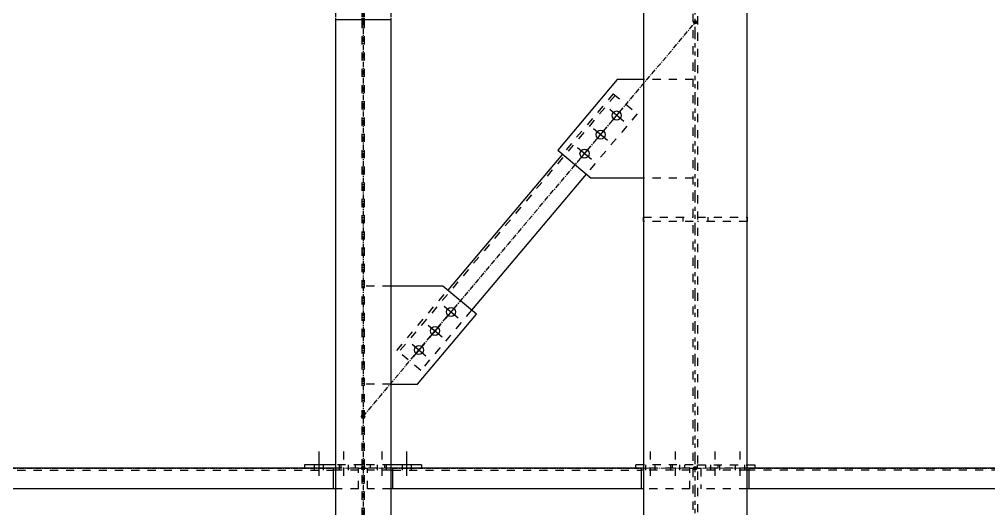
# Model space of a CAD drawing. Header units: inches. Extents: x 209270 to 234360, y -180214 to -150194.
# Drawn here: x 223884 to 226218, y -164361 to -163182 of the extents above; entities that cross this region are included whole.
import ezdxf

# ---------------------------------------------------------------- set-up
doc = ezdxf.new("R2010")
doc.units = ezdxf.units.IN
doc.header["$LTSCALE"] = 10
doc.header["$MEASUREMENT"] = 0
for name, pattern in [('CENTER', [2, 1.25, -0.25, 0.25, -0.25]), ('DXK_LINE_DOT2', [3.9198, 1.9599, -1.9599]), ('DXK_LINE_DOT5', [7.8785, 2.979, -0.9799, 0.9799, -0.9799, 0.9799, -0.9799])]:
    doc.linetypes.add(name, pattern=pattern)
for name, color, linetype in [('_STR_0', 7, 'Continuous'), ('_STR_1', 7, 'Continuous'), ('_STR_2', 7, 'Continuous'), ('_STR_4', 7, 'Continuous')]:
    doc.layers.add(name, color=color, linetype=linetype)
doc.layers.add('CEN', color=1, linetype='CENTER', lineweight=9)
doc.layers.add('DIM', color=42, linetype='Continuous', lineweight=13)

# ---------------------------------------------------------------- blocks, each defined once
blk = doc.blocks.new('A$C1f4f58bd')
at = {"layer": 'CEN'}
blk.add_lwpolyline([(1100, 2200), (5000, 2200), (5000, -2700), (1100, -2700)], close=True, dxfattribs=at)
blk = doc.blocks.new('GridLine-116860372-116903 - 114867')
at = {"layer": '_STR_2', "color": 7, "linetype": 'DXK_LINE_DOT5'}
blk.add_line((225511.9, -165356.7), (225511.9, -153191), dxfattribs=at)
blk = doc.blocks.new('Part-116860372-115909 - 114867')
at = {"layer": '_STR_1', "color": 6, "linetype": 'DXK_LINE_DOT2'}
for p, q in [((225506.9, -164255.7), (225386.9, -164255.7)), ((225456.9, -164263.7), (225456.9, -164255.7)), ((225486.9, -164263.7), (225486.9, -164255.7))]:
    blk.add_line(p, q, dxfattribs=at)
at = {"layer": '_STR_2', "color": 2, "linetype": 'Continuous'}
for p, q in [((225386.9, -164255.7), (225368.9, -164255.7)), ((225368.9, -164263.7), (225368.9, -164255.7)), ((225386.9, -164263.7), (225381.9, -164263.7))]:
    blk.add_line(p, q, dxfattribs=at)
blk = doc.blocks.new('Part-116860372-114995 - 114867')
at = {"layer": '_STR_4', "linetype": 'Continuous'}
for points in [[(224711.9, -163067.7, -1), (224711.9, -163059.7, -1)], [(224711.9, -165267.7, -1), (224711.9, -165259.7, -1)]]:
    blk.add_hatch(color=4, dxfattribs=at).paths.add_polyline_path(points)
at = {"layer": '_STR_1', "color": 6, "linetype": 'DXK_LINE_DOT2'}
for p, q in [((224645.3, -163077.6), (224645.3, -163178.2)), ((224778.5, -163077.6), (224645.3, -163077.6)), ((224709, -163077.6), (224709, -163178.2)), ((224714.7, -163077.6), (224714.7, -163178.2)), ((224778.5, -163077.6), (224778.5, -163178.2)), ((224709, -163183.2), (224709, -165163.7)), ((224714.7, -163183.2), (224714.7, -165163.7)), ((224645.3, -165168.7), (224645.3, -165251)), ((224709, -165168.7), (224709, -165251)), ((224714.7, -165168.7), (224714.7, -165251)), ((224778.5, -165168.7), (224778.5, -165251)), ((224778.5, -165251), (224645.3, -165251))]:
    blk.add_line(p, q, dxfattribs=at)
at = {"layer": '_STR_2', "color": 2, "linetype": 'Continuous'}
for p, q in [((224645.3, -163178.2), (224645.3, -165168.7)), ((224778.5, -163183.2), (224645.3, -163183.2)), ((224709, -163178.2), (224709, -163183.2)), ((224714.7, -163178.2), (224714.7, -163183.2)), ((224778.5, -163178.2), (224778.5, -165168.7)), ((224778.5, -165163.7), (224645.3, -165163.7)), ((224709, -165163.7), (224709, -165168.7)), ((224714.7, -165163.7), (224714.7, -165168.7))]:
    blk.add_line(p, q, dxfattribs=at)
at = {"layer": '_STR_4', "color": 4, "linetype": 'CENTER'}
blk.add_line((224711.9, -163063.7), (224711.9, -165263.7), dxfattribs=at)
at = {"layer": '_STR_4', "color": 4, "linetype": 'Continuous'}
for centre in [(224711.9, -163063.7), (224711.9, -165263.7)]:
    blk.add_circle(centre, 4, dxfattribs=at)
blk = doc.blocks.new('Part-116860372-115024 - 114867')
at = {"layer": '_STR_4', "linetype": 'Continuous'}
for points in [[(223611.9, -164267.7, -1), (223611.9, -164259.7, -1)], [(224711.9, -164267.7, -1), (224711.9, -164259.7, -1)]]:
    blk.add_hatch(color=4, dxfattribs=at).paths.add_polyline_path(points)
at = {"layer": '_STR_1', "color": 6, "linetype": 'DXK_LINE_DOT2'}
for p, q in [((223622.7, -164313.7), (223622.7, -164263.7)), ((223683.5, -164263.7), (223622.7, -164263.7)), ((223678.5, -164268.7), (223622.7, -164268.7)), ((223683.5, -164268.7), (224640.3, -164268.7)), ((224701, -164263.7), (224640.3, -164263.7)), ((224701, -164268.7), (224645.3, -164268.7)), ((224701, -164313.7), (224701, -164263.7)), ((223678.5, -164313.7), (223622.7, -164313.7)), ((224701, -164313.7), (224645.3, -164313.7))]:
    blk.add_line(p, q, dxfattribs=at)
at = {"layer": '_STR_2', "color": 2, "linetype": 'Continuous'}
for p, q in [((223678.5, -164268.7), (223683.5, -164268.7)), ((224640.3, -164263.7), (223683.5, -164263.7)), ((223683.5, -164263.7), (223683.5, -164313.7)), ((224640.3, -164263.7), (224640.3, -164313.7)), ((224645.3, -164268.7), (224640.3, -164268.7)), ((224645.3, -164313.7), (223678.5, -164313.7))]:
    blk.add_line(p, q, dxfattribs=at)
at = {"layer": '_STR_4', "color": 4, "linetype": 'CENTER'}
for p, q in [((223611.9, -164263.7), (223622.7, -164263.7)), ((223683.5, -164263.7), (224640.3, -164263.7)), ((224701, -164263.7), (224711.9, -164263.7))]:
    blk.add_line(p, q, dxfattribs=at)
at = {"layer": '_STR_4', "color": 4, "linetype": 'Continuous'}
for centre in [(223611.9, -164263.7), (224711.9, -164263.7)]:
    blk.add_circle(centre, 4, dxfattribs=at)
blk = doc.blocks.new('Part-116860372-115025 - 114867')
at = {"layer": '_STR_4', "linetype": 'Continuous'}
for points in [[(224711.9, -164267.7, -1), (224711.9, -164259.7, -1)], [(225511.9, -164267.7, -1), (225511.9, -164259.7, -1)]]:
    blk.add_hatch(color=4, dxfattribs=at).paths.add_polyline_path(points)
at = {"layer": '_STR_1', "color": 6, "linetype": 'DXK_LINE_DOT2'}
for p, q in [((224722.7, -164313.7), (224722.7, -164263.7)), ((224783.5, -164263.7), (224722.7, -164263.7)), ((224778.5, -164268.7), (224722.7, -164268.7)), ((224783.5, -164268.7), (225381.9, -164268.7)), ((225498.9, -164263.7), (225381.9, -164263.7)), ((225498.9, -164268.7), (225386.9, -164268.7)), ((225498.9, -164313.7), (225498.9, -164263.7)), ((224778.5, -164313.7), (224722.7, -164313.7)), ((225498.9, -164313.7), (225386.9, -164313.7))]:
    blk.add_line(p, q, dxfattribs=at)
at = {"layer": '_STR_2', "color": 2, "linetype": 'Continuous'}
for p, q in [((224778.5, -164268.7), (224783.5, -164268.7)), ((225381.9, -164263.7), (224783.5, -164263.7)), ((224783.5, -164313.7), (224783.5, -164263.7)), ((225381.9, -164263.7), (225381.9, -164313.7)), ((225386.9, -164268.7), (225381.9, -164268.7)), ((225386.9, -164313.7), (224778.5, -164313.7))]:
    blk.add_line(p, q, dxfattribs=at)
at = {"layer": '_STR_4', "color": 4, "linetype": 'CENTER'}
for p, q in [((224711.9, -164263.7), (224722.7, -164263.7)), ((224783.5, -164263.7), (225381.9, -164263.7)), ((225498.9, -164263.7), (225511.9, -164263.7))]:
    blk.add_line(p, q, dxfattribs=at)
at = {"layer": '_STR_4', "color": 4, "linetype": 'Continuous'}
for centre in [(224711.9, -164263.7), (225511.9, -164263.7)]:
    blk.add_circle(centre, 4, dxfattribs=at)
blk = doc.blocks.new('Part-116860372-115026 - 114867')
at = {"layer": '_STR_4', "linetype": 'Continuous'}
for points in [[(225511.9, -164267.7, -1), (225511.9, -164259.7, -1)], [(226511.9, -164267.7, -1), (226511.9, -164259.7, -1)]]:
    blk.add_hatch(color=4, dxfattribs=at).paths.add_polyline_path(points)
at = {"layer": '_STR_1', "color": 6, "linetype": 'DXK_LINE_DOT2'}
for p, q in [((225524.9, -164263.7), (225524.9, -164313.7)), ((225641.9, -164263.7), (225524.9, -164263.7)), ((225636.9, -164268.7), (225524.9, -164268.7)), ((226440.3, -164268.7), (225641.9, -164268.7)), ((226440.3, -164263.7), (226501, -164263.7)), ((226501, -164268.7), (226445.3, -164268.7)), ((226501, -164283.7), (226445.3, -164283.7)), ((226501, -164263.7), (226501, -164283.7)), ((225636.9, -164313.7), (225524.9, -164313.7))]:
    blk.add_line(p, q, dxfattribs=at)
at = {"layer": '_STR_2', "color": 2, "linetype": 'Continuous'}
for p, q in [((225641.9, -164268.7), (225636.9, -164268.7)), ((226440.3, -164263.7), (225641.9, -164263.7)), ((225641.9, -164313.7), (225641.9, -164263.7)), ((226440.3, -164263.7), (226440.3, -164313.7)), ((226445.3, -164268.7), (226440.3, -164268.7)), ((226445.3, -164283.7), (226440.3, -164283.7)), ((226440.3, -164313.7), (225636.9, -164313.7))]:
    blk.add_line(p, q, dxfattribs=at)
at = {"layer": '_STR_4', "color": 4, "linetype": 'CENTER'}
for p, q in [((225511.9, -164263.7), (225524.9, -164263.7)), ((225641.9, -164263.7), (226440.3, -164263.7)), ((226501, -164263.7), (226511.9, -164263.7))]:
    blk.add_line(p, q, dxfattribs=at)
at = {"layer": '_STR_4', "color": 4, "linetype": 'Continuous'}
for centre in [(225511.9, -164263.7), (226511.9, -164263.7)]:
    blk.add_circle(centre, 4, dxfattribs=at)
blk = doc.blocks.new('Part-116860372-115911 - 114867')
at = {"layer": '_STR_1', "color": 6, "linetype": 'DXK_LINE_DOT2'}
for p, q in [((225516.9, -164263.7), (225516.9, -164255.7)), ((225516.9, -164255.7), (225636.9, -164255.7)), ((225536.9, -164263.7), (225536.9, -164255.7)), ((225566.9, -164263.7), (225566.9, -164255.7))]:
    blk.add_line(p, q, dxfattribs=at)
at = {"layer": '_STR_2', "color": 2, "linetype": 'Continuous'}
for p, q in [((225636.9, -164255.7), (225654.9, -164255.7)), ((225654.9, -164255.7), (225654.9, -164263.7)), ((225641.9, -164263.7), (225636.9, -164263.7))]:
    blk.add_line(p, q, dxfattribs=at)
blk = doc.blocks.new('Part-116860372-115076 - 114867')
at = {"layer": '_STR_4', "linetype": 'Continuous'}
for points in [[(225511.9, -163192.7, -1), (225511.9, -163184.7, -1)], [(224711.9, -164142.7, -1), (224711.9, -164134.7, -1)]]:
    blk.add_hatch(color=4, dxfattribs=at).paths.add_polyline_path(points)
at = {"layer": '_STR_1', "color": 6, "linetype": 'DXK_LINE_DOT2'}
for p, q in [((225319.1, -163364.8), (224798, -163983.6)), ((225314.5, -163361), (225192.1, -163506.3)), ((225314.5, -163361), (225371.9, -163409.3)), ((225371.9, -163409.3), (225249.5, -163554.6)), ((224793.5, -163979.7), (224915.8, -163834.4)), ((224973.2, -163882.7), (224850.8, -164028)), ((224850.8, -164028), (224793.5, -163979.7))]:
    blk.add_line(p, q, dxfattribs=at)
at = {"layer": '_STR_2', "color": 2, "linetype": 'Continuous'}
for p, q in [((225192.1, -163506.3), (224915.8, -163834.4)), ((225249.5, -163554.6), (224973.2, -163882.7))]:
    blk.add_line(p, q, dxfattribs=at)
at = {"layer": '_STR_4', "color": 4, "linetype": 'CENTER'}
blk.add_line((224711.9, -164138.7), (225511.9, -163188.7), dxfattribs=at)
at = {"layer": '_STR_4', "color": 4, "linetype": 'Continuous'}
for centre in [(225511.9, -163188.7), (224711.9, -164138.7)]:
    blk.add_circle(centre, 4, dxfattribs=at)
blk = doc.blocks.new('Part-116860372-115115 - 114867')
at = {"layer": '_STR_2', "color": 2, "linetype": 'Continuous'}
for p, q in [((225386.9, -158549), (225386.9, -164951.7)), ((225636.9, -164951.7), (225636.9, -158549))]:
    blk.add_line(p, q, dxfattribs=at)
blk = doc.blocks.new('Part-116860372-115117 - 114867')
at = {"layer": '_STR_1', "color": 6, "linetype": 'DXK_LINE_DOT2'}
for p, q in [((225506.9, -164951.7), (225506.9, -158549)), ((225516.9, -158549), (225516.9, -164951.7))]:
    blk.add_line(p, q, dxfattribs=at)
blk = doc.blocks.new('Bolt-116860372-115912 - 114867')
at = {"layer": '_STR_1', "color": 1, "linetype": 'DXK_LINE_DOT2'}
for p, q in [((225559.9, -164281.7), (225559.9, -164223.7)), ((225619.9, -164281.7), (225619.9, -164223.7)), ((225548.9, -164263.7), (225548.9, -164255.7)), ((225570.9, -164263.7), (225570.9, -164255.7)), ((225608.9, -164263.7), (225608.9, -164255.7)), ((225630.9, -164263.7), (225630.9, -164255.7)), ((225548.9, -164268.7), (225548.9, -164263.7)), ((225570.9, -164268.7), (225570.9, -164263.7)), ((225608.9, -164268.7), (225608.9, -164263.7)), ((225630.9, -164268.7), (225630.9, -164263.7))]:
    blk.add_line(p, q, dxfattribs=at)
blk = doc.blocks.new('Bolt-116860372-115910 - 114867')
at = {"layer": '_STR_1', "color": 1, "linetype": 'DXK_LINE_DOT2'}
for p, q in [((225403.9, -164281.7), (225403.9, -164223.7)), ((225463.9, -164281.7), (225463.9, -164223.7)), ((225392.9, -164263.7), (225392.9, -164255.7)), ((225414.9, -164263.7), (225414.9, -164255.7)), ((225452.9, -164263.7), (225452.9, -164255.7)), ((225474.9, -164263.7), (225474.9, -164255.7)), ((225392.9, -164268.7), (225392.9, -164263.7)), ((225414.9, -164268.7), (225414.9, -164263.7)), ((225452.9, -164268.7), (225452.9, -164263.7)), ((225474.9, -164268.7), (225474.9, -164263.7))]:
    blk.add_line(p, q, dxfattribs=at)
blk = doc.blocks.new('Part-116860372-115661 - 114867')
at = {"layer": '_STR_1', "color": 6, "linetype": 'DXK_LINE_DOT2'}
for p, q in [((224778.5, -164255.7), (224714.7, -164255.7)), ((224729.7, -164263.7), (224729.7, -164255.7)), ((224764.7, -164263.7), (224764.7, -164255.7))]:
    blk.add_line(p, q, dxfattribs=at)
at = {"layer": '_STR_2', "color": 2, "linetype": 'Continuous'}
for p, q in [((224852.7, -164255.7), (224778.5, -164255.7)), ((224852.7, -164255.7), (224852.7, -164263.7)), ((224783.5, -164263.7), (224778.5, -164263.7))]:
    blk.add_line(p, q, dxfattribs=at)
blk = doc.blocks.new('Bolt-116860372-115662 - 114867')
at = {"layer": '_STR_1', "color": 1, "linetype": 'DXK_LINE_DOT2'}
for p, q in [((224757.7, -164281.7), (224757.7, -164223.7)), ((224746.7, -164263.7), (224746.7, -164255.7)), ((224768.7, -164263.7), (224768.7, -164255.7)), ((224746.7, -164268.7), (224746.7, -164263.7)), ((224768.7, -164268.7), (224768.7, -164263.7))]:
    blk.add_line(p, q, dxfattribs=at)
at = {"layer": '_STR_2', "color": 1, "linetype": 'Continuous'}
for p, q in [((224817.7, -164281.7), (224817.7, -164223.7)), ((224806.7, -164263.7), (224806.7, -164255.7)), ((224828.7, -164263.7), (224828.7, -164255.7)), ((224806.7, -164268.7), (224806.7, -164263.7)), ((224828.7, -164268.7), (224828.7, -164263.7))]:
    blk.add_line(p, q, dxfattribs=at)
blk = doc.blocks.new('Part-116860372-115663 - 114867')
at = {"layer": '_STR_1', "color": 6, "linetype": 'DXK_LINE_DOT2'}
for p, q in [((224709, -164255.7), (224645.3, -164255.7)), ((224659, -164263.7), (224659, -164255.7)), ((224694, -164263.7), (224694, -164255.7))]:
    blk.add_line(p, q, dxfattribs=at)
at = {"layer": '_STR_2', "color": 2, "linetype": 'Continuous'}
for p, q in [((224645.3, -164255.7), (224571, -164255.7)), ((224571, -164255.7), (224571, -164263.7)), ((224645.3, -164263.7), (224640.3, -164263.7))]:
    blk.add_line(p, q, dxfattribs=at)
blk = doc.blocks.new('Bolt-116860372-115664 - 114867')
at = {"layer": '_STR_1', "color": 1, "linetype": 'DXK_LINE_DOT2'}
for p, q in [((224666, -164281.7), (224666, -164223.7)), ((224655, -164263.7), (224655, -164255.7)), ((224677, -164263.7), (224677, -164255.7)), ((224655, -164268.7), (224655, -164263.7)), ((224677, -164268.7), (224677, -164263.7))]:
    blk.add_line(p, q, dxfattribs=at)
at = {"layer": '_STR_2', "color": 1, "linetype": 'Continuous'}
for p, q in [((224606, -164281.7), (224606, -164223.7)), ((224595, -164263.7), (224595, -164255.7)), ((224617, -164263.7), (224617, -164255.7)), ((224595, -164268.7), (224595, -164263.7)), ((224617, -164268.7), (224617, -164263.7))]:
    blk.add_line(p, q, dxfattribs=at)
blk = doc.blocks.new('Bolt-116860372-116294 - 114867')
at = {"layer": '_STR_2', "color": 1, "linetype": 'Continuous'}
for p, q in [((225308.4, -163430.3), (225336.7, -163396.7)), ((225339.4, -163427.7), (225305.7, -163399.3)), ((225300.7, -163473.6), (225267.1, -163445.2)), ((225269.7, -163476.2), (225298.1, -163442.6)), ((225262.1, -163519.5), (225228.4, -163491.1)), ((225231.1, -163522.1), (225259.4, -163488.5))]:
    blk.add_line(p, q, dxfattribs=at)
for centre in [(225322.5, -163413.5), (225283.9, -163459.4), (225245.2, -163505.3)]:
    blk.add_circle(centre, 11, dxfattribs=at)
blk = doc.blocks.new('Part-116860372-116356 - 114867')
at = {"layer": '_STR_1', "color": 6, "linetype": 'DXK_LINE_DOT2'}
for p, q in [((225516.9, -163658.7), (225636.9, -163658.7)), ((225636.9, -163668.7), (225516.9, -163668.7)), ((225541.9, -163658.7), (225541.9, -163668.7)), ((225636.9, -163658.7), (225636.9, -163668.7))]:
    blk.add_line(p, q, dxfattribs=at)
blk = doc.blocks.new('Part-116860372-116293 - 114867')
at = {"layer": '_STR_1', "color": 6, "linetype": 'DXK_LINE_DOT2'}
for p, q in [((225506.9, -163326.8), (225386.9, -163326.8)), ((225506.9, -163564.3), (225386.9, -163564.3))]:
    blk.add_line(p, q, dxfattribs=at)
at = {"layer": '_STR_2', "color": 2, "linetype": 'Continuous'}
for p, q in [((225323.6, -163326.8), (225180.6, -163496.6)), ((225386.9, -163326.8), (225323.6, -163326.8)), ((225180.6, -163496.6), (225260.9, -163564.3)), ((225386.9, -163564.3), (225260.9, -163564.3))]:
    blk.add_line(p, q, dxfattribs=at)
blk = doc.blocks.new('Bolt-116860372-116297 - 114867')
at = {"layer": '_STR_2', "color": 1, "linetype": 'Continuous'}
for p, q in [((224907.1, -163872.7), (224940.7, -163901.1)), ((224938.1, -163870.1), (224909.7, -163903.7)), ((224868.4, -163918.6), (224902.1, -163947)), ((224899.4, -163916), (224871.1, -163949.6)), ((224829.8, -163964.5), (224863.4, -163992.9)), ((224860.8, -163961.9), (224832.4, -163995.5))]:
    blk.add_line(p, q, dxfattribs=at)
for centre in [(224923.9, -163886.9), (224885.2, -163932.8), (224846.6, -163978.7)]:
    blk.add_circle(centre, 11, dxfattribs=at)
blk = doc.blocks.new('Part-116860372-116296 - 114867')
at = {"layer": '_STR_1', "color": 6, "linetype": 'DXK_LINE_DOT2'}
for p, q in [((224778.5, -163824.7), (224714.7, -163824.7)), ((224778.5, -164060.7), (224714.7, -164060.7))]:
    blk.add_line(p, q, dxfattribs=at)
at = {"layer": '_STR_2', "color": 2, "linetype": 'Continuous'}
for p, q in [((224904.4, -163824.7), (224778.5, -163824.7)), ((224984.7, -163892.3), (224904.4, -163824.7)), ((224842.9, -164060.7), (224984.7, -163892.3)), ((224778.5, -164060.7), (224842.9, -164060.7))]:
    blk.add_line(p, q, dxfattribs=at)
blk = doc.blocks.new('Part-116860372-116357 - 114867')
at = {"layer": '_STR_1', "color": 6, "linetype": 'DXK_LINE_DOT2'}
for p, q in [((225386.9, -163668.7), (225386.9, -163658.7)), ((225386.9, -163658.7), (225506.9, -163658.7)), ((225506.9, -163668.7), (225386.9, -163668.7)), ((225481.9, -163658.7), (225481.9, -163668.7))]:
    blk.add_line(p, q, dxfattribs=at)
blk = doc.blocks.new('Part-116860372-157427 - 114867')
at = {"layer": '_STR_1', "color": 6, "linetype": 'DXK_LINE_DOT2'}
for p, q in [((225386.9, -162668.7), (225386.9, -163658.7)), ((225636.9, -163658.7), (225636.9, -162668.7)), ((225386.9, -163668.7), (225386.9, -164558.7)), ((225636.9, -164558.7), (225636.9, -163668.7))]:
    blk.add_line(p, q, dxfattribs=at)

msp = doc.modelspace()

# ---------------------------------------------------------------- block references
at = {"layer": '_STR_0', "zscale": 0.8}
for name in ['GridLine-116860372-116903 - 114867', 'Part-116860372-115115 - 114867', 'Part-116860372-157427 - 114867', 'Part-116860372-115117 - 114867', 'Part-116860372-114995 - 114867', 'Part-116860372-115076 - 114867', 'Part-116860372-116293 - 114867', 'Bolt-116860372-116294 - 114867', 'Part-116860372-116357 - 114867', 'Part-116860372-116356 - 114867', 'Part-116860372-116296 - 114867', 'Bolt-116860372-116297 - 114867', 'Bolt-116860372-115664 - 114867', 'Bolt-116860372-115662 - 114867', 'Bolt-116860372-115910 - 114867', 'Bolt-116860372-115912 - 114867', 'Part-116860372-115024 - 114867', 'Part-116860372-115663 - 114867', 'Part-116860372-115025 - 114867', 'Part-116860372-115661 - 114867', 'Part-116860372-115909 - 114867', 'Part-116860372-115026 - 114867', 'Part-116860372-115911 - 114867']:
    msp.add_blockref(name, (0, 0), dxfattribs=at)
at = {"layer": 'DIM'}
msp.add_blockref('A$C1f4f58bd', (221961.9, -161563.7, -450449365.8), dxfattribs=at)

doc.saveas('drawing.dxf')
